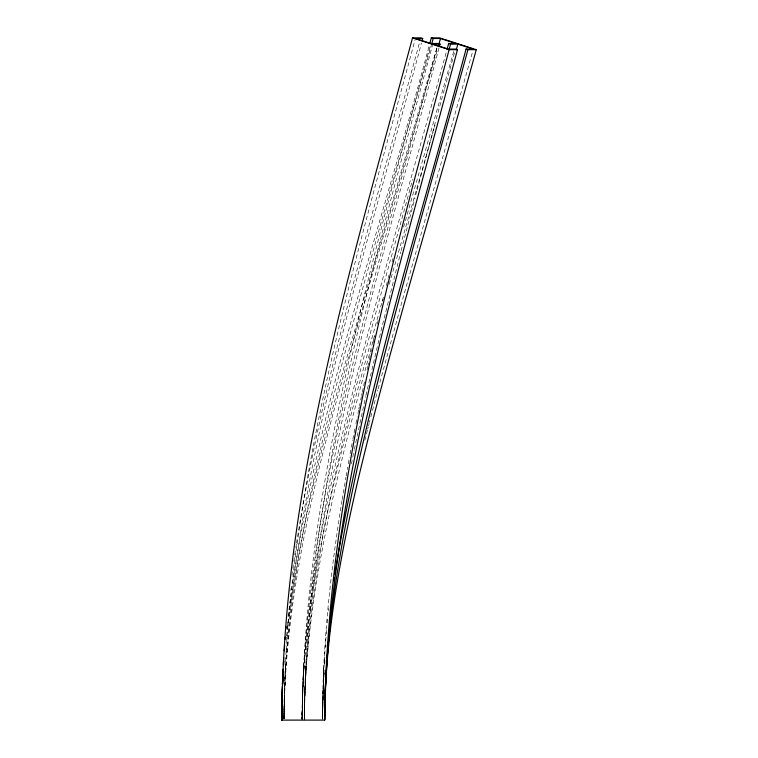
<?xml version="1.0" encoding="UTF-8"?>
<svg xmlns="http://www.w3.org/2000/svg" width="758" height="758" viewBox="0 0 758 758"><rect width="100%" height="100%" fill="white"/><g stroke="black" fill="none" stroke-linecap="round" stroke-linejoin="round"><path stroke-width="0.57" stroke-dasharray="3.79 2.84" d="M286.107 651.018L284.515 685.526L283.975 718.944L285.453 664.813L283.994 718.925L284.165 699.34M284.06 706.257L283.975 718.944C285.453 564.615 332.023 415.735 373.997 268.654L437.669 48.654M283.975 718.944C285.415 553.264 333.804 393.08 377.645 234.762L431.33 45.272M342 500.631C330.327 572.821 322.491 645.807 322.406 719.001L323.818 667.182L323.183 690.699M324.017 670.489L322.406 719.001L322.529 703.585M322.434 713.496L322.406 719.001L322.538 706.882L322.406 720.1L322.491 706.892M429.947 46.863C371.126 266.987 304.261 489.232 302.082 718.972L303.532 665.931L302.082 718.972L302.584 693.011C305.36 614.207 319.279 536.266 336.543 459.481C368.104 321.733 409.576 186.506 446.803 50.246M302.385 699.786L304.053 665.931L302.442 696.394L302.072 720.1L302.338 696.403M302.234 703.168L302.082 718.972L302.215 706.551M304.555 696.46L305.635 666.064L304.299 718.972L305.739 666.064C317.403 454.137 377.664 249.06 432.467 45.224M324.017 672.697L322.425 718.954L323.154 691.874M304.517 699.842L304.299 718.972L304.83 693.087C312.552 518.387 366.408 350.319 411.727 182.735L412.674 179.352M284.25 699.34L284.458 692.433M322.7 700.278L323.221 687.051M304.801 693.087L306.27 666.064L304.356 709.971L305.038 686.331M302.613 693.011L302.906 686.246M302.963 679.471C314.57 463.024 382.174 254.963 437.233 46.863M305.18 679.575C316.835 463.327 384.107 255.399 439.128 47.479M323.268 680.428L324.983 650.601M284.875 678.618C296.027 460.921 366.199 252.149 421.448 43.017M322.899 693.665L324.026 672.933M303.077 682.854C310.856 551.094 347.988 423.542 383.415 297.117M305.294 682.949C312.069 563.545 344.037 447.571 375.314 332.734M323.382 683.735L323.979 673.805M286.173 649.871L287.017 637.241M287.102 636.095C302.897 432.515 362.191 235.823 415.1 39.634M324.462 663.866L324.955 657.233M325.22 647.285L326.016 637.326M324.699 663.866L324.964 660.55M326.3 634.001L326.887 627.359M325.788 647.275L325.987 645.067M327.314 622.924L327.854 617.391M286.202 639.345L286.439 637.042M287.093 625.54L287.727 619.798M328.546 610.74L328.783 608.522M286.571 635.896C303.996 484.533 353.076 339.309 394.861 193.527L436.788 48.048M288.125 616.349C312.571 421.344 379.142 234.942 429.113 45.793M289.916 591.107L290.2 588.814M291.944 575.057L292.408 571.617M292.872 568.187L293.346 564.748M293.829 561.318L295.336 551.019M295.857 547.589L296.378 544.149M296.558 543.012C323.685 372.671 374.964 207.436 419.866 41.283M342.19 499.513L345.942 477.199M346.131 476.081L347.714 467.146M348.31 463.792L349.523 457.083M350.139 453.739L352.659 440.313M352.877 439.195L355.256 426.896M355.919 423.533L357.245 416.815M351.466 463.792L352.129 460.438M357.928 413.461L358.6 410.097M352.802 457.083L354.147 450.385M358.828 408.979L359.283 406.743M354.374 449.267L365.631 396.661M359.51 405.625L359.974 403.379M360.666 400.025L361.358 396.661M361.594 395.543L362.059 393.298M362.296 392.18L364.901 379.853M367.071 369.762L367.801 366.398M368.047 365.28L368.54 363.035M369.279 359.671L370.766 352.934M371.013 351.816L371.515 349.571M365.887 395.543L381.359 329.37L400.84 251.827M373.021 342.843L374.547 336.107M378.157 320.388L376.859 325.997M382.629 301.286L383.16 299.04M386.381 285.558L388.001 278.811M388.276 277.684L388.826 275.438M392.113 261.946L392.947 258.573M364.892 440.313L367.412 430.25M367.696 429.132L368.265 426.896M368.549 425.778L369.118 423.533M369.402 422.414L369.97 420.178M401.124 250.699L402.583 245.071M370.833 416.815L377.844 389.934M402.877 243.953L414.996 197.8M378.138 388.816L402.706 299.04L472.395 52.454M416.796 191.044L415.299 196.682M417.099 189.926L435.964 120.077M436.267 118.949L442.445 96.408M444.311 89.652L442.757 95.281M444.614 88.525L454.601 52.454M453.767 51.373L402.896 229.475M433.386 130.888L434.031 128.633M434.353 127.505L434.997 125.25M389.28 284.174L425.314 159.066M425.645 157.939L426.29 155.684M426.612 154.556L427.256 152.301M427.578 151.174L428.232 148.919M428.554 147.801L429.199 145.545M429.521 144.418L430.165 142.163M430.487 141.035L431.131 138.78M431.454 137.653L432.098 135.398M432.42 134.27L433.064 132.015M302.082 716.708L302.082 718.972L302.11 713.325L302.091 716.708M304.299 716.717L304.299 718.972L304.432 706.589L304.299 718.972L304.318 713.344L304.299 716.727M304.384 706.589L304.29 720.1L304.422 706.589"/><path stroke-width="1.14" d="M429.748 43.538L431.321 37.9L439.621 37.9L476.251 49.677C436.93 193.489 392.312 335.917 357.767 480.998C339.631 559.442 324.765 639.326 324.623 720.1L281.749 720.1C282.961 486.693 352.584 261.283 412.504 37.9L420.813 37.9L422.708 38.506L422.073 40.761M282.346 686.587L281.749 720.1L281.815 709.687M324.623 720.1C327.115 491.288 390.465 269.109 449.134 49.677L457.444 49.677C399.76 269.706 328.479 490.663 324.623 720.1C324.775 634.939 339.29 550.573 357.397 467.61C388.788 326.916 430.023 188.676 467.951 49.677L476.251 49.677M281.749 720.1L282.241 692.357M281.834 709.687L282.364 688.899M282.431 684.285L283.104 669.286M282.563 684.285L283.028 675.056M282.668 684.285L283.122 676.202M283.35 664.671L283.767 657.764M283.663 664.671L283.899 661.213M284.222 650.857L284.638 645.096M285.084 639.345L285.264 637.042M285.956 628.998L286.154 626.695M333.842 580.77L334.344 577.435M334.856 574.109L335.207 571.883M335.387 570.774C364.712 393.658 419.97 222.17 466.056 49.071L473.343 49.071L457.87 44.097L450.584 44.097L448.689 43.481L447.116 49.118M431.643 44.144L433.206 38.506L440.502 38.506L455.975 43.481L448.689 43.481M438.929 44.144L440.502 38.506M439.441 46.352L440.076 44.097L438.181 43.481L430.895 43.481L415.412 38.506L422.708 38.506M449.011 49.734L450.584 44.097M456.297 49.734L457.87 44.097M440.076 44.097L432.79 44.097L448.262 49.071L455.549 49.071L457.444 49.677M431.321 37.9L433.206 38.506M466.056 49.071L467.951 49.677M412.504 37.9L449.134 49.677"/></g></svg>
